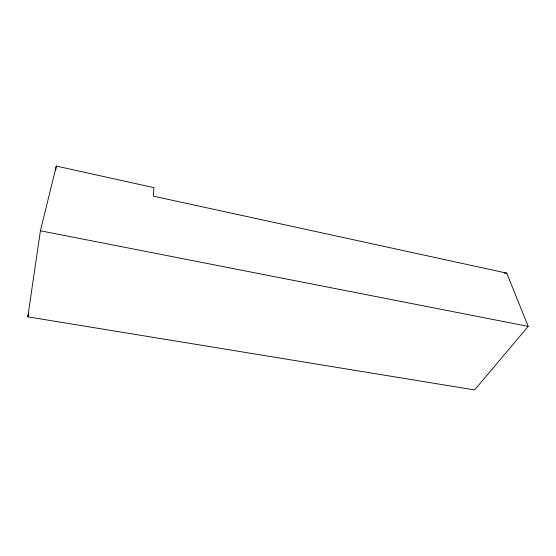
<?xml version="1.0" encoding="UTF-8"?>
<svg xmlns="http://www.w3.org/2000/svg" width="556" height="556" viewBox="0 0 556 556"><rect width="100%" height="100%" fill="white"/><g stroke="black" fill="none" stroke-linecap="round" stroke-linejoin="round"><path stroke-width="0.83" d="M27.8 316.837L40.421 230.782L56.302 166.07L154.012 187.671L153.275 196.136L506.752 273.128L528.2 326.393L474.609 389.93L27.8 316.837L28.592 313.473M55.642 170.324L56.302 166.07M504.209 273.107L506.752 273.128M40.421 230.782L528.2 326.393"/></g></svg>
